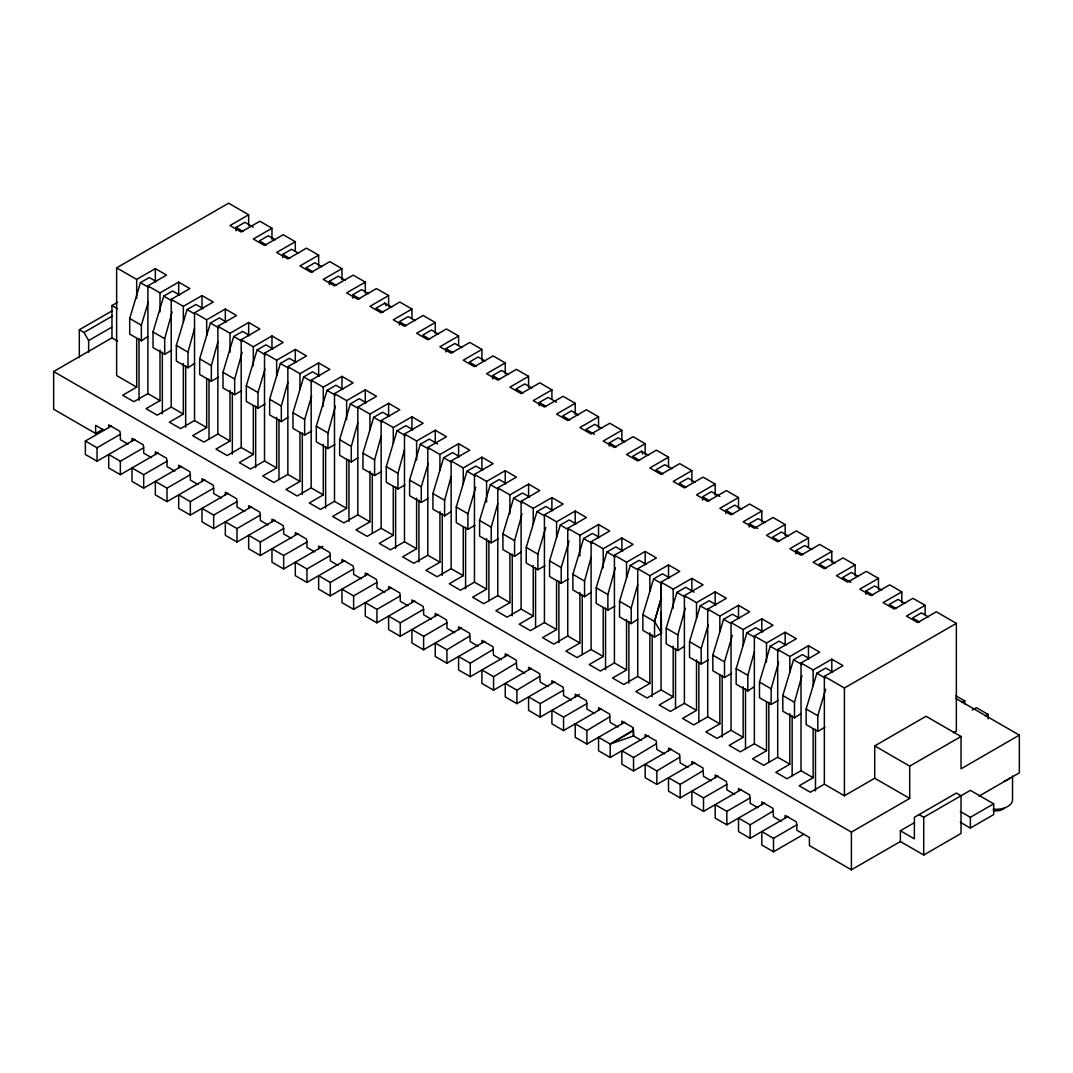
<?xml version="1.0" encoding="UTF-8"?>
<svg xmlns="http://www.w3.org/2000/svg" width="1073" height="1073" viewBox="0 0 1073 1073"><rect width="100%" height="100%" fill="white"/><g stroke="black" fill="none" stroke-linecap="round" stroke-linejoin="round"><path stroke-width="1.5" d="M160.011 350.039L160.011 400.618L146.022 408.692L157.221 415.157L171.211 407.083L171.211 299.34L189.881 288.57L178.681 282.105L160.011 292.875L147.886 285.874L166.543 275.104L155.357 268.639L136.687 279.409L116.635 267.834L116.635 375.563L136.687 387.152L136.687 338.21M206.673 378.608L206.673 427.55L192.671 435.625L203.87 442.089L217.859 434.015L217.859 326.272L236.529 315.502L225.33 309.037L206.673 319.808L194.535 312.806L194.535 420.549L180.546 428.623L169.346 422.158L183.349 414.084L183.349 363.506M229.998 390.438L229.998 441.016L215.995 449.104L227.194 455.569L241.197 447.481L241.197 339.739L259.854 328.968L248.654 322.504L229.998 333.274L217.859 326.272M253.322 405.54L253.322 454.483L239.319 462.57L250.519 469.035L264.521 460.947L264.521 353.205L283.178 342.435L271.979 335.97L253.322 346.74L241.197 339.739M299.971 432.473L299.971 481.415L285.981 489.503L297.181 495.967L311.17 487.88L311.17 380.15L329.827 369.367L318.641 362.902L299.971 373.686L287.846 366.684L287.846 474.414L273.843 482.501L262.657 476.036L276.646 467.949L276.646 417.37M323.295 444.316L323.295 494.881L309.306 502.969L320.505 509.434L334.494 501.346L334.494 393.617L353.151 382.833L341.965 376.368L323.295 387.152L311.17 380.15M369.957 471.248L369.957 521.827L355.954 529.901L367.154 536.366L381.143 528.292L381.143 420.549L399.813 409.779L388.614 403.314L369.957 414.084L357.819 407.083L357.819 514.812L343.829 522.9L332.63 516.435L346.619 508.361L346.619 459.405M393.281 486.351L393.281 535.293L379.279 543.367L390.478 549.832L404.481 541.758L404.481 434.015L423.138 423.245L411.938 416.78L393.281 427.55L381.143 420.549M416.606 498.18L416.606 548.759L402.603 556.833L413.802 563.298L427.805 555.224L427.805 447.481L446.462 436.711L435.262 430.246L416.606 441.016L404.481 434.015M463.254 526.749L463.254 575.691L449.265 583.766L460.451 590.23L474.454 582.156L474.454 474.414L493.111 463.643L481.911 457.178L463.254 467.949L451.129 460.947L451.129 568.69L437.127 576.764L425.941 570.299L439.93 562.225L439.93 511.647M486.579 538.579L486.579 589.157L472.589 597.232L483.789 603.697L497.778 595.622L497.778 487.88L516.435 477.109L505.249 470.645L486.579 481.415L474.454 474.414M533.241 565.511L533.241 616.09L519.238 624.178L530.438 630.642L544.427 622.555L544.427 514.812L563.097 504.042L551.898 497.577L533.241 508.347L521.102 501.346L521.102 609.088L507.113 617.163L495.914 610.711L509.903 602.624L509.903 553.681M556.565 580.614L556.565 629.556L542.562 637.644L553.762 644.108L567.751 636.021L567.751 528.278L586.421 517.508L575.222 511.043L556.565 521.813L544.427 514.812M603.214 607.546L603.214 656.488L589.211 664.576L600.411 671.041L614.413 662.953L614.413 555.224L633.07 544.44L621.871 537.975L603.214 548.759L591.089 541.758L591.089 649.487L577.086 657.575L565.887 651.11L579.889 643.022L579.889 592.444M649.862 632.855L649.862 683.434L635.873 691.508L647.059 697.973L661.062 689.885L661.062 582.156L679.719 571.373L668.519 564.921L649.862 575.691L637.738 568.69L637.738 676.419L623.735 684.507L612.549 678.042L626.538 669.954L626.538 619.389M696.511 659.788L696.511 710.366L682.522 718.441L693.721 724.905L707.711 716.831L707.711 609.088L726.381 598.318L715.181 591.853L696.511 602.624L684.386 595.622L684.386 703.365L670.397 711.439L659.198 704.974L673.187 696.9L673.187 646.322M719.849 674.89L719.849 723.832L705.846 731.907L717.046 738.372L731.035 730.297L731.035 622.555L749.705 611.784L738.506 605.32L719.849 616.09L707.711 609.088M766.498 701.822L766.498 750.765L752.495 758.839L763.694 765.304L777.697 757.23L777.697 649.487L796.354 638.717L785.154 632.252L766.498 643.022L754.359 636.021L754.359 743.763L740.37 751.838L729.171 745.373L743.173 737.299L743.173 686.72M813.146 728.755L813.146 777.697L799.157 785.785L810.343 792.236L824.346 784.162L824.346 676.419L843.002 665.649L831.803 659.184L813.146 669.954L801.021 662.953L801.021 770.696L787.019 778.77L775.819 772.305L789.822 764.231L789.822 713.652M136.687 387.152L122.698 395.226L133.897 401.691L147.886 393.617L147.886 285.874M475.741 487.196L467.922 513.739L467.922 529.365L474.923 525.327M545.714 527.594L537.895 554.137L537.895 569.763L544.896 565.726M569.039 541.06L561.219 567.604L561.219 583.229L568.221 579.192M732.322 635.337L724.503 661.88L724.503 677.506L731.504 673.455M825.633 689.201L817.814 715.745L817.814 731.37L824.815 727.333M171.68 350.254L164.679 354.291L164.679 338.666L172.149 311.921M202.931 308.501L195.943 304.464L187.078 309.574L176.348 345.399L176.348 361.024L188.003 367.757L188.003 352.132L194.535 328.499M218.329 377.186L211.341 381.223L211.341 365.598L217.859 341.965M241.653 390.652L234.665 394.69L234.665 379.064L242.122 352.32M296.242 362.366L289.241 358.328L280.375 363.452L269.645 399.263L269.645 414.889L281.314 421.622L281.314 405.996L287.846 382.364M334.964 444.517L327.962 448.554L327.962 432.942L335.433 406.184M366.215 402.764L359.227 398.727L350.361 403.85L339.631 439.675L339.631 455.287L351.287 462.02L351.287 446.408L357.819 422.775M381.612 471.449L374.611 475.5L374.611 459.874L381.143 436.242M404.937 484.916L397.949 488.966L397.949 473.341L404.481 449.708M459.526 456.642L452.524 452.605L443.659 457.715L432.929 493.54L432.929 509.165L444.598 515.898L444.598 500.273L451.129 476.64M498.248 538.794L491.246 542.831L491.246 527.205L497.778 503.572M529.499 497.04L522.511 493.003L513.645 498.113L502.915 533.938L502.915 549.564L514.571 556.297L514.571 540.671L522.041 513.927M599.485 537.439L592.484 533.402L583.618 538.525L572.888 574.337L572.888 589.962L584.557 596.695L584.557 581.07L591.089 557.437M614.869 606.124L607.881 610.161L607.881 594.549L615.339 567.791M646.134 564.371L639.132 560.334L630.267 565.458L619.537 601.282L619.537 616.895L631.206 623.628L631.206 608.015L637.738 584.383M661.25 612.254L661.531 633.057L654.53 637.094L654.53 621.482L661.062 597.849L661.062 582.156L673.187 589.157L691.857 578.387L703.043 584.852L684.386 595.622M694.191 592.122L685.781 587.266L676.929 592.39L666.199 628.215L666.199 643.827L677.854 650.573L677.854 634.948L685.325 608.203M762.769 631.715L755.768 627.678L746.902 632.788L736.172 668.613L736.172 684.239L747.841 690.972L747.841 675.346L754.359 651.713M778.153 700.401L771.165 704.438L771.165 688.812L778.622 662.068M809.418 658.648L802.416 654.61L793.551 659.721L782.821 695.545L782.821 711.171L794.489 717.904L794.489 702.279L801.947 675.534M147.886 336.506L141.354 340.825L129.699 334.092L129.699 318.466L140.429 282.642L149.281 277.531L156.282 281.569M141.354 340.825L141.354 325.199L148.356 301.835M164.679 354.291L153.023 347.558L153.023 331.933L163.753 296.108L172.619 290.998L179.607 295.035M211.341 381.223L199.672 374.49L199.672 358.865L210.402 323.04L219.268 317.93L226.269 321.967M234.665 394.69L222.996 387.957L222.996 372.331L233.726 336.506L242.592 331.396L249.593 335.433M264.991 404.119L257.989 408.156L246.321 401.423L246.321 385.797L257.051 349.972L265.916 344.862L272.918 348.899M257.989 408.156L257.989 392.53L264.991 369.166M311.639 431.051L304.638 435.088L292.969 428.355L292.969 412.729L303.699 376.918L312.565 371.795L319.566 375.832M304.638 435.088L304.638 419.476L311.639 396.111M327.962 448.554L316.307 441.821L316.307 426.209L327.037 390.384L335.889 385.261L342.891 389.298M374.611 475.5L362.956 468.753L362.956 453.141L373.686 417.317L382.551 412.193L389.539 416.244M397.949 488.966L386.28 482.233L386.28 466.607L397.01 430.783L405.876 425.659L412.877 429.71M428.261 498.382L421.273 502.432L409.604 495.699L409.604 480.074L420.334 444.249L429.2 439.125L437.596 443.981M421.273 502.432L421.273 486.807L428.261 463.442M467.922 529.365L456.253 522.631L456.253 507.006L466.983 471.181L475.849 466.071L482.85 470.108M491.246 542.831L479.591 536.098L479.591 520.472L490.321 484.647L499.173 479.537L506.174 483.574M537.895 569.763L526.239 563.03L526.239 547.404L536.969 511.58L545.835 506.469L552.823 510.507M561.219 583.229L549.564 576.496L549.564 560.871L560.294 525.046L569.159 519.936L576.161 523.973M607.881 610.161L596.212 603.428L596.212 587.803L606.942 551.991L615.808 546.868L622.809 550.905M654.53 637.094L642.861 630.361L642.861 614.749L653.591 578.924L662.457 573.8L669.458 577.837M661.531 633.057L654.53 621.482L661.531 598.117M708.18 659.989L701.179 664.039L689.523 657.306L689.523 641.681L700.253 605.856L709.119 600.732L716.107 604.783M701.179 664.039L701.179 648.414L708.18 625.049M724.503 677.506L712.848 670.773L712.848 655.147L723.578 619.322L732.443 614.199L739.431 618.249M771.165 704.438L759.496 697.705L759.496 682.079L770.226 646.254L779.092 641.144L786.093 645.181M817.814 731.37L806.145 724.637L806.145 709.012L816.875 673.187L825.741 668.077L832.742 672.114M188.003 367.757L194.535 363.452M281.314 421.622L287.846 417.317M351.287 462.02L357.819 457.715M444.598 515.898L451.129 511.58M514.571 556.297L521.102 551.991M584.557 596.695L591.089 592.39M631.206 623.628L637.738 619.322M677.854 650.573L684.386 646.254M747.841 690.972L754.359 686.653M794.489 717.904L801.021 713.599M446.931 649.755L435.262 643.022L435.262 656.488L446.931 663.221L446.931 649.755L469.786 636.021L469.786 633.325L458.587 626.86L458.587 629.556M470.256 663.221L458.587 656.488L458.587 669.954L470.256 676.701L470.256 663.221L493.111 649.487L493.111 646.791L481.911 640.34L481.911 643.022M493.58 676.701L481.911 669.954L481.911 683.434L493.58 690.167L493.58 676.701L516.435 662.953L516.435 660.271L505.249 653.806L505.249 656.488M516.904 690.167L505.249 683.434L505.249 696.9L516.904 703.633L516.904 690.167L539.759 676.419L539.759 673.737L528.573 667.272L528.573 669.954M586.891 730.565L575.222 723.832L575.222 737.299L586.891 744.032L586.891 730.565L609.746 716.831L609.746 714.135L598.546 707.67L598.546 710.366M641.305 740.437L633.539 735.944L610.215 744.032L598.546 737.299L598.546 750.765L610.215 757.498L610.215 744.032L633.07 730.297L633.07 727.601L621.871 721.136L621.871 723.832M633.539 757.498L621.871 750.765L621.871 764.231L633.539 770.964L633.539 757.498L656.394 743.763L656.394 741.067L645.195 734.603L645.195 737.299M656.864 770.964L645.195 764.231L645.195 777.697L656.864 784.43L656.864 770.964L679.719 757.23L679.719 754.534L668.519 748.069L668.519 750.765M680.188 784.43L668.519 777.697L668.519 791.163L680.188 797.896L680.188 784.43L703.043 770.696L703.043 768L691.857 761.535L691.857 764.231M750.161 824.829L738.506 818.095L738.506 831.562L750.161 838.295L750.161 824.829L773.029 811.094L773.029 808.398L761.83 801.933L761.83 804.629M116.635 267.834L228.589 203.186L248.654 214.774L248.654 225.746M248.654 214.774L229.998 225.545L241.197 232.009L259.854 221.226L271.979 228.241L271.979 239.225M236.06 230.735L236.06 227.422L244.926 222.312L253.322 227.154M102.874 429.294L95.631 433.479L53.65 409.242L53.65 371.526L111.968 337.861L111.968 305.537L117.668 302.251M79.308 357.644L79.308 329.773L112.33 310.714M79.308 329.773L83.976 332.469L112.678 315.891M271.979 228.241L253.322 239.011L264.521 245.476L283.178 234.705L295.303 241.707L295.303 251.122M88.643 352.159L88.643 340.557L111.605 327.292M171.211 299.34L183.349 306.341L202.006 295.571L213.205 302.036L194.535 312.806M295.303 241.707L276.646 252.477L287.846 258.942L306.502 248.171L318.641 255.173L318.641 266.158M282.709 257.668L282.709 254.355L291.574 249.244L298.576 253.282M318.641 255.173L299.971 265.943L311.17 272.408L329.827 261.638L341.965 268.639L341.965 279.624M341.965 268.639L323.295 279.409L334.494 285.874L353.151 275.104L365.289 282.105L365.289 293.09M329.371 284.6L329.371 281.3L338.223 276.177L345.224 280.214M134.822 439.407L97.039 461.216L85.371 454.483L85.371 441.016L111.498 425.941M365.289 282.105L346.619 292.875L357.819 299.34L376.489 288.57L388.614 295.571L388.614 306.556M352.695 298.066L352.695 294.767L361.561 289.643L368.549 293.68M85.371 441.016L97.039 447.749L120.364 434.283L119.894 431.319L108.695 424.854L108.695 427.55M264.521 353.205L276.646 360.22L295.303 349.436L306.502 355.901L287.846 366.684M388.614 295.571L369.957 306.341L381.143 312.806L399.813 302.036L411.938 309.037L411.938 318.453M391.873 307.146L384.885 303.109L376.019 308.233L383.021 312.27M158.147 452.873L120.364 474.682L108.695 467.949L108.695 454.483L120.364 461.216L143.688 447.749L143.219 444.785L132.019 438.321L132.019 441.016M411.938 309.037L393.281 319.808L404.481 326.272L423.138 315.502L435.262 322.504L435.262 333.488M399.344 325.012L399.344 321.699L408.209 316.575L415.211 320.626M181.471 466.339L143.688 488.148L132.019 481.415L132.019 467.949L143.688 474.682L167.012 461.216L166.543 458.251L155.357 451.787L155.357 454.483M435.262 322.504L416.606 333.274L427.805 339.739L446.462 328.968L458.587 335.97L458.587 345.385M204.809 479.805L167.012 501.627L155.357 494.881L155.357 481.415L167.012 488.148L190.337 474.682L189.881 471.718L178.681 465.253L178.681 467.949M334.494 393.617L346.619 400.618L365.289 389.848L376.489 396.299L357.819 407.083M458.587 335.97L439.93 346.74L451.129 353.205L469.786 342.435L481.911 349.436L481.911 360.421M445.992 351.944L445.992 348.631L454.858 343.508L461.859 347.558M228.133 493.272L190.337 515.094L178.681 508.361L178.681 494.881L190.337 501.627L213.661 488.148L213.205 485.197L202.006 478.732L202.006 481.415M481.911 349.436L463.254 360.22L474.454 366.684L493.111 355.901L505.249 362.902L505.249 373.887M251.458 506.738L213.661 528.56L202.006 521.827L202.006 508.361L213.661 515.094L236.999 501.627L236.529 498.663L225.33 492.199L225.33 494.881M505.249 362.902L486.579 373.686L497.778 380.15L516.435 369.367L528.573 376.368L528.573 387.353M492.641 378.876L492.641 375.563L501.507 370.453L508.508 374.49M274.782 520.204L236.999 542.026L225.33 535.293L225.33 521.827L236.999 528.56L260.323 515.094L259.854 512.129L248.654 505.665L248.654 508.361M528.573 376.368L509.903 387.152L521.102 393.617L539.759 382.833L551.898 389.848L551.898 399.263M298.106 533.67L260.323 555.492L248.654 548.759L248.654 535.293L260.323 542.026L283.648 528.56L283.178 525.596L271.979 519.131L271.979 521.827M427.805 447.481L439.93 454.483L458.587 443.712L469.786 450.177L451.129 460.947M551.898 389.848L533.241 400.618L544.427 407.083L563.097 396.299L575.222 403.314L575.222 414.299M539.303 405.809L539.303 402.496L548.169 397.386L556.565 402.227M322.839 546.331L283.648 568.958L271.979 562.225L271.979 548.759L283.648 555.492L306.972 542.026L306.502 539.062L295.303 532.597L295.303 535.293M575.222 403.314L556.565 414.084L567.751 420.549L586.421 409.779L598.546 416.78L598.546 427.765M344.755 560.602L306.972 582.424L295.303 575.691L295.303 562.225L306.972 568.958L330.296 555.492L329.827 552.528L318.641 546.063L318.641 548.759M598.546 416.78L579.889 427.55L591.089 434.015L609.746 423.245L621.871 430.246L621.871 441.231M368.079 574.068L330.296 595.891L318.641 589.157L318.641 575.691L330.296 582.424L353.621 568.958L353.151 565.994L341.965 559.529L341.965 562.225M497.778 487.88L509.903 494.881L528.573 484.111L539.759 490.576L521.102 501.346M621.871 430.246L603.214 441.016L614.413 447.481L633.07 436.711L645.195 443.712L645.195 454.697M609.276 446.207L609.276 442.908L618.142 437.784L625.143 441.821M391.417 587.548L353.621 609.357L341.965 602.624L341.965 589.157L353.621 595.891L376.945 582.424L376.489 579.46L365.289 572.995L365.289 575.691M645.195 443.712L626.538 454.483L637.738 460.947L656.394 450.177L668.519 457.178L668.519 466.594M648.468 455.287L641.466 451.25L632.601 456.374L639.602 460.411M414.741 601.014L376.945 622.823L365.289 616.09L365.289 602.624L376.945 609.357L400.269 595.891L399.813 592.926L388.614 586.462L388.614 589.157M668.519 457.178L649.862 467.949L661.062 474.414L679.719 463.643L691.857 470.645L691.857 481.629M438.066 614.48L400.269 636.289L388.614 629.556L388.614 616.09L400.269 622.823L423.607 609.357L423.138 606.393L411.938 599.928L411.938 602.624M567.751 528.278L579.889 535.293L598.546 524.509L609.746 530.974L591.089 541.758M691.857 470.645L673.187 481.415L684.386 487.88L703.043 477.109L715.181 484.111L715.181 495.096M461.39 627.946L423.607 649.755L411.938 643.022L411.938 629.556L423.607 636.289L446.931 622.823L446.462 619.859L435.262 613.394L435.262 616.09M715.181 484.111L696.511 494.881L707.711 501.346L726.381 490.576L738.506 497.577L738.506 508.562M702.587 500.085L702.587 496.772L711.439 491.649L719.849 496.504M446.931 663.221L484.714 641.413M614.413 555.224L626.538 562.225L645.195 551.442L656.394 557.906L637.738 568.69M738.506 497.577L719.849 508.347L731.035 514.812L749.705 504.042L761.83 511.043L761.83 522.028M725.911 513.551L725.911 510.238L734.777 505.115L741.765 509.165M470.256 676.701L508.039 654.879M761.83 511.043L743.173 521.813L754.359 528.278L773.029 517.508L785.154 524.509L785.154 535.494M749.236 527.017L749.236 523.704L758.101 518.594L765.089 522.631M493.58 690.167L531.363 668.345M785.154 524.509L766.498 535.293L777.697 541.758L796.354 530.974L808.479 537.975L808.479 547.391M516.904 703.633L554.701 681.811M808.479 537.975L789.822 548.759L801.021 555.224L819.678 544.44L831.803 551.442L831.803 562.426M795.884 553.95L795.884 550.637L804.75 545.527L811.751 549.564M579.42 694.472L540.229 717.099L528.573 710.366L528.573 696.9L540.229 703.633L563.553 690.167L563.097 687.203L551.898 680.738L551.898 683.434M831.803 551.442L813.146 562.225L824.346 568.69L843.002 557.906L855.141 564.921L855.141 575.906M601.349 708.743L563.553 730.565L551.898 723.832L551.898 710.366L563.553 717.099L586.891 703.633L586.421 700.669L575.222 694.204L575.222 696.9M731.035 622.555L743.173 629.556L761.83 618.786L773.029 625.251L754.359 636.021M855.141 564.921L836.471 575.691L847.67 582.156L866.327 571.373L878.465 578.387L878.465 589.372M586.891 744.032L624.674 722.209M878.465 578.387L859.795 589.157L870.994 595.622L889.651 584.852L901.789 591.853L901.789 602.838M865.871 594.348L865.871 591.035L874.723 585.925L881.724 589.962M610.215 744.032L633.539 730.565L633.07 727.601M610.215 757.498L647.998 735.676M777.697 649.487L789.822 656.488L808.479 645.718L819.678 652.183L801.021 662.953M901.789 591.853L883.119 602.624L894.319 609.088L912.989 598.318L925.114 605.32L925.114 614.735M633.539 770.964L671.322 749.142M925.114 605.32L906.457 616.09L917.643 622.555L936.313 611.784L956.365 623.359L956.365 731.102L953.481 732.765M656.864 784.43L694.647 762.621M824.346 676.419L844.411 688.008L956.365 623.359M680.188 797.896L717.971 776.087M741.309 789.554L703.512 811.362L691.857 804.629L691.857 791.163L703.512 797.896L726.837 784.43L726.381 781.466L715.181 775.001L715.181 777.697M764.633 803.02L726.837 824.829L715.181 818.095L715.181 804.629L726.837 811.362L750.161 797.896L749.705 794.932L738.506 788.467L738.506 791.163M961.032 736.494L909.716 766.122L909.716 798.433L874.723 778.233L874.723 745.909L926.039 716.281L961.032 736.494L961.032 768.805L1019.35 735.139L1019.35 772.855L979.005 796.139M962.025 702.52L964.761 700.937L964.761 703.928M750.161 838.295L787.958 816.486M972.312 710.044L976.43 707.67L988.099 714.403L988.099 718.897M824.346 784.162L844.411 795.75L874.723 778.233M803.892 834.217L773.499 851.774L761.83 845.028L761.83 831.562L773.499 838.295L796.823 824.829L796.354 821.864L785.154 815.413L785.154 818.095M985.349 715.986L988.099 714.403M53.65 371.526L851.399 832.111L909.716 798.433M796.823 824.829L796.823 830.22L809.418 837.49L809.418 845.578L851.399 869.814L900.381 841.527L900.381 830.757L914.665 822.508M919.051 814.595L923.719 817.291L970.368 790.358L993.692 803.825L993.692 814.595L970.368 828.061L960.322 822.267M960.322 811.496L970.368 817.291L993.692 803.825M900.381 841.527L923.719 855.007L961.032 833.453L961.032 795.75L956.365 793.054L914.384 817.291L914.384 838.845L900.381 830.757M275.251 239.816L268.25 235.778L259.384 240.888L266.386 244.939M321.9 266.748L314.899 262.711L306.033 267.834L313.034 271.871M438.535 334.092L431.534 330.041L422.668 335.165L429.669 339.202M485.184 361.024L478.182 356.987L469.317 362.097L476.318 366.134M531.832 387.957L524.831 383.919L515.979 389.03L522.967 393.067M578.481 414.889L571.493 410.852L562.628 415.962L569.629 420.012M601.819 428.355L594.818 424.318L585.952 429.441L594.348 434.283M671.792 468.753L664.791 464.716L655.925 469.84L662.926 473.877M695.116 482.22L688.115 478.182L679.249 483.306L686.251 487.343M788.427 536.098L781.426 532.06L772.56 537.171L779.561 541.208M835.076 563.03L828.074 558.993L819.209 564.103L826.21 568.154M858.4 576.496L851.399 572.459L842.533 577.569L850.929 582.424M905.049 603.428L898.061 599.391L889.195 604.515L896.183 608.552M928.373 616.895L921.385 612.857L912.519 617.981L919.521 622.018M236.06 227.422L243.061 231.473M282.709 254.355L289.71 258.405M329.371 281.3L336.359 285.338M352.695 294.767L359.683 298.804M399.344 321.699L406.345 325.736M445.992 348.631L452.994 352.668M492.641 375.563L499.642 379.601M539.303 402.496L546.291 406.546M609.276 442.908L616.278 446.945M702.587 496.772L709.575 500.809M725.911 510.238L732.899 514.275M749.236 523.704L757.632 528.56M795.884 550.637L802.886 554.674M865.871 591.035L872.859 595.086M955.694 695.693L964.761 700.937M955.533 698.295L1019.35 735.139M140.429 282.642L148.825 287.497M163.753 296.108L172.149 300.963M187.078 309.574L194.079 313.611M210.402 323.04L218.798 327.895M233.726 336.506L242.122 341.362M257.051 349.972L265.447 354.828M280.375 363.452L288.771 368.294M303.699 376.918L312.109 381.76M327.037 390.384L335.433 395.226M350.361 403.85L357.349 407.888M373.686 417.317L382.082 422.158M397.01 430.783L405.406 435.625M420.334 444.249L428.731 449.091M443.659 457.715L450.66 461.752M466.983 471.181L475.379 476.036M490.321 484.647L498.717 489.503M513.645 498.113L522.041 502.969M536.969 511.58L543.971 515.63M560.294 525.046L568.69 529.901M583.618 538.525L592.014 543.367M606.942 551.991L615.339 556.833M630.267 565.458L637.268 569.495M653.591 578.924L662.001 583.766M676.929 592.39L685.325 597.232M700.253 605.856L708.649 610.698M723.578 619.322L730.579 623.359M746.902 632.788L755.298 637.644M770.226 646.254L778.622 651.11M793.551 659.721L801.947 664.576M816.875 673.187L825.271 678.042M111.968 305.537L117.561 308.769M874.723 745.909L909.716 766.122M129.699 318.466L141.354 325.199M153.023 331.933L164.679 338.666M176.348 345.399L188.003 352.132M199.672 358.865L211.341 365.598M222.996 372.331L234.665 379.064M246.321 385.797L257.989 392.53M269.645 399.263L281.314 405.996M292.969 412.729L304.638 419.476M316.307 426.209L327.962 432.942M339.631 439.675L351.287 446.408M362.956 453.141L374.611 459.874M386.28 466.607L397.949 473.341M409.604 480.074L421.273 486.807M432.929 493.54L444.598 500.273M456.253 507.006L467.922 513.739M479.591 520.472L491.246 527.205M502.915 533.938L514.571 540.671M526.239 547.404L537.895 554.137M549.564 560.871L561.219 567.604M572.888 574.337L584.557 581.07M596.212 587.803L607.881 594.549M619.537 601.282L631.206 608.015M642.861 614.749L654.53 621.482M666.199 628.215L677.854 634.948M689.523 641.681L701.179 648.414M712.848 655.147L724.503 661.88M736.172 668.613L747.841 675.346M759.496 682.079L771.165 688.812M782.821 695.545L794.489 702.279M806.145 709.012L817.814 715.745M111.968 337.861L117.561 341.093M147.886 393.617L160.011 400.618M171.211 407.083L183.349 414.084M194.535 420.549L206.673 427.55M217.859 434.015L229.998 441.016M241.197 447.481L253.322 454.483M264.521 460.947L276.646 467.949M287.846 474.414L299.971 481.415M311.17 487.88L323.295 494.881M334.494 501.346L346.619 508.361M357.819 514.812L369.957 521.827M381.143 528.292L393.281 535.293M404.481 541.758L416.606 548.759M427.805 555.224L439.93 562.225M451.129 568.69L463.254 575.691M474.454 582.156L486.579 589.157M497.778 595.622L509.903 602.624M521.102 609.088L533.241 616.09M544.427 622.555L556.565 629.556M567.751 636.021L579.889 643.022M591.089 649.487L603.214 656.488M614.413 662.953L626.538 669.954M637.738 676.419L649.862 683.434M661.062 689.885L673.187 696.9M684.386 703.365L696.511 710.366M707.711 716.831L719.849 723.832M731.035 730.297L743.173 737.299M754.359 743.763L766.498 750.765M777.697 757.23L789.822 764.231M801.021 770.696L813.146 777.697M104.349 430.421L95.631 425.391L95.631 433.479M128.143 444.155L120.364 439.675L120.364 434.283M151.467 457.635L143.688 453.141L143.688 447.749M174.792 471.101L167.012 466.607L167.012 461.216M198.116 484.567L190.337 480.074L190.337 474.682M221.44 498.033L213.661 493.54L213.661 488.148M244.765 511.499L236.999 507.006L236.999 501.627M268.089 524.965L260.323 520.472L260.323 515.094M291.427 538.431L283.648 533.938L283.648 528.56M314.751 551.898L306.972 547.404L306.972 542.026M338.075 565.364L330.296 560.871L330.296 555.492M361.4 578.83L353.621 574.35L353.621 568.958M384.724 592.296L376.945 587.816L376.945 582.424M408.048 605.762L400.269 601.282L400.269 595.891M431.373 619.228L423.607 614.749L423.607 609.357M454.697 632.708L446.931 628.215L446.931 622.823M478.035 646.174L470.256 641.681L469.786 636.021M501.359 659.64L493.58 655.147L493.111 649.487M524.684 673.106L516.904 668.613L516.435 662.953M548.008 686.572L540.229 682.079L539.759 676.419M571.332 700.039L563.553 695.545L563.553 690.167M594.657 713.505L586.891 709.012L586.891 703.633M617.981 726.971L610.215 722.478L609.746 716.831M664.643 753.903L656.864 749.423L656.394 743.763M687.967 767.369L680.188 762.89L679.719 757.23M711.292 780.836L703.512 776.356L703.043 770.696M734.616 794.302L726.837 789.822L726.837 784.43M757.94 807.781L750.161 803.288L750.161 797.896M781.265 821.247L773.499 816.754L773.029 811.094M83.976 332.469L88.643 340.557M641.466 451.25L642.714 453.973M384.885 303.109L386.119 305.832M633.07 730.297L633.539 735.944L633.539 730.565M1012.523 776.02L1012.523 799.787A16.497 9.523 0 0 1 993.155 809.163M970.368 817.291L970.368 828.061M923.719 817.291L923.719 855.007M851.399 832.111L851.399 869.814M844.411 688.008L844.411 795.75M831.803 659.184L831.803 672.422M815.48 729.238L815.48 790.841M813.146 669.954L813.146 685.647M808.479 645.718L808.479 658.956M792.156 715.771L792.156 775.712M789.822 656.488L789.822 672.181M785.154 632.252L785.154 645.477M773.499 838.295L773.499 851.774M768.831 702.305L768.831 762.246M766.498 643.022L766.498 662.041M761.83 618.786L761.83 632.01M745.507 688.839L745.507 748.78M743.173 629.556L743.173 645.249M738.506 605.32L738.506 618.544M726.837 811.362L726.837 824.829M722.169 675.373L722.169 736.977M719.849 616.09L719.849 631.782M715.181 591.853L715.181 605.078M703.512 797.896L703.512 811.362M698.845 661.907L698.845 721.847M696.511 602.624L696.511 618.316M691.857 578.387L691.857 591.612M675.521 648.441L675.521 708.381M673.187 589.157L673.187 608.176M668.519 564.921L668.519 578.146M652.196 634.975L652.196 696.578M649.862 575.691L649.862 591.384M645.195 551.442L645.195 564.68M628.872 621.508L628.872 683.112M626.538 562.225L626.538 577.918M621.871 537.975L621.871 551.214M605.548 608.029L605.548 669.646M603.214 548.759L603.214 567.778M598.546 524.509L598.546 537.747M582.223 594.563L582.223 654.517M579.889 535.293L579.889 555.975M575.222 511.043L575.222 524.281M563.553 717.099L563.553 730.565M558.899 581.097L558.899 642.714M556.565 521.813L556.565 537.506M551.898 497.577L551.898 510.815M540.229 703.633L540.229 717.099M535.561 567.63L535.561 627.571M533.241 508.347L533.241 524.04M528.573 484.111L528.573 497.349M512.237 554.164L512.237 615.768M509.903 494.881L509.903 513.9M505.249 470.645L505.249 483.883M488.912 540.698L488.912 600.639M486.579 481.415L486.579 502.097M481.911 457.178L481.911 470.403M465.588 527.232L465.588 588.836M463.254 467.949L463.254 483.641M458.587 443.712L458.587 456.937M442.264 513.766L442.264 575.369M439.93 454.483L439.93 470.175M435.262 430.246L435.262 443.471M423.607 636.289L423.607 649.755M418.939 500.3L418.939 561.903M416.606 441.016L416.606 460.035M411.938 416.78L411.938 430.005M400.269 622.823L400.269 636.289M395.615 486.834L395.615 548.437M393.281 427.55L393.281 443.243M388.614 403.314L388.614 416.539M376.945 609.357L376.945 622.823M372.291 473.367L372.291 533.308M369.957 414.084L369.957 429.777M365.289 389.848L365.289 403.072M353.621 595.891L353.621 609.357M348.953 459.901L348.953 521.505M346.619 400.618L346.619 419.637M341.965 376.368L341.965 389.606M330.296 582.424L330.296 595.891M325.629 446.435L325.629 508.039M323.295 387.152L323.295 406.171M318.641 362.902L318.641 376.14M306.972 568.958L306.972 582.424M302.304 432.956L302.304 494.573M299.971 373.686L299.971 389.378M295.303 349.436L295.303 362.674M283.648 555.492L283.648 568.958M278.98 419.489L278.98 479.443M276.646 360.22L276.646 375.912M271.979 335.97L271.979 349.208M260.323 542.026L260.323 555.492M255.656 406.023L255.656 467.64M253.322 346.74L253.322 365.772M248.654 322.504L248.654 335.742M236.999 528.56L236.999 542.026M232.331 392.557L232.331 454.161M229.998 333.274L229.998 352.306M225.33 309.037L225.33 322.276M213.661 515.094L213.661 528.56M209.007 379.091L209.007 439.031M206.673 319.808L206.673 335.5M202.006 295.571L202.006 308.809M190.337 501.627L190.337 515.094M185.669 365.625L185.669 427.228M183.349 306.341L183.349 322.034M178.681 282.105L178.681 295.33M167.012 488.148L167.012 501.627M162.345 352.159L162.345 413.762M160.011 292.875L160.011 311.894M155.357 268.639L155.357 281.864M143.688 474.682L143.688 488.148M139.021 338.692L139.021 400.296M136.687 279.409L136.687 298.428M120.364 461.216L120.364 474.682M97.039 447.749L97.039 461.216M1010.31 777.617A16.497 9.523 0 0 1 1004.274 781.104M1004.596 808.023A9.898 5.714 0 0 1 993.464 810.692"/></g></svg>
